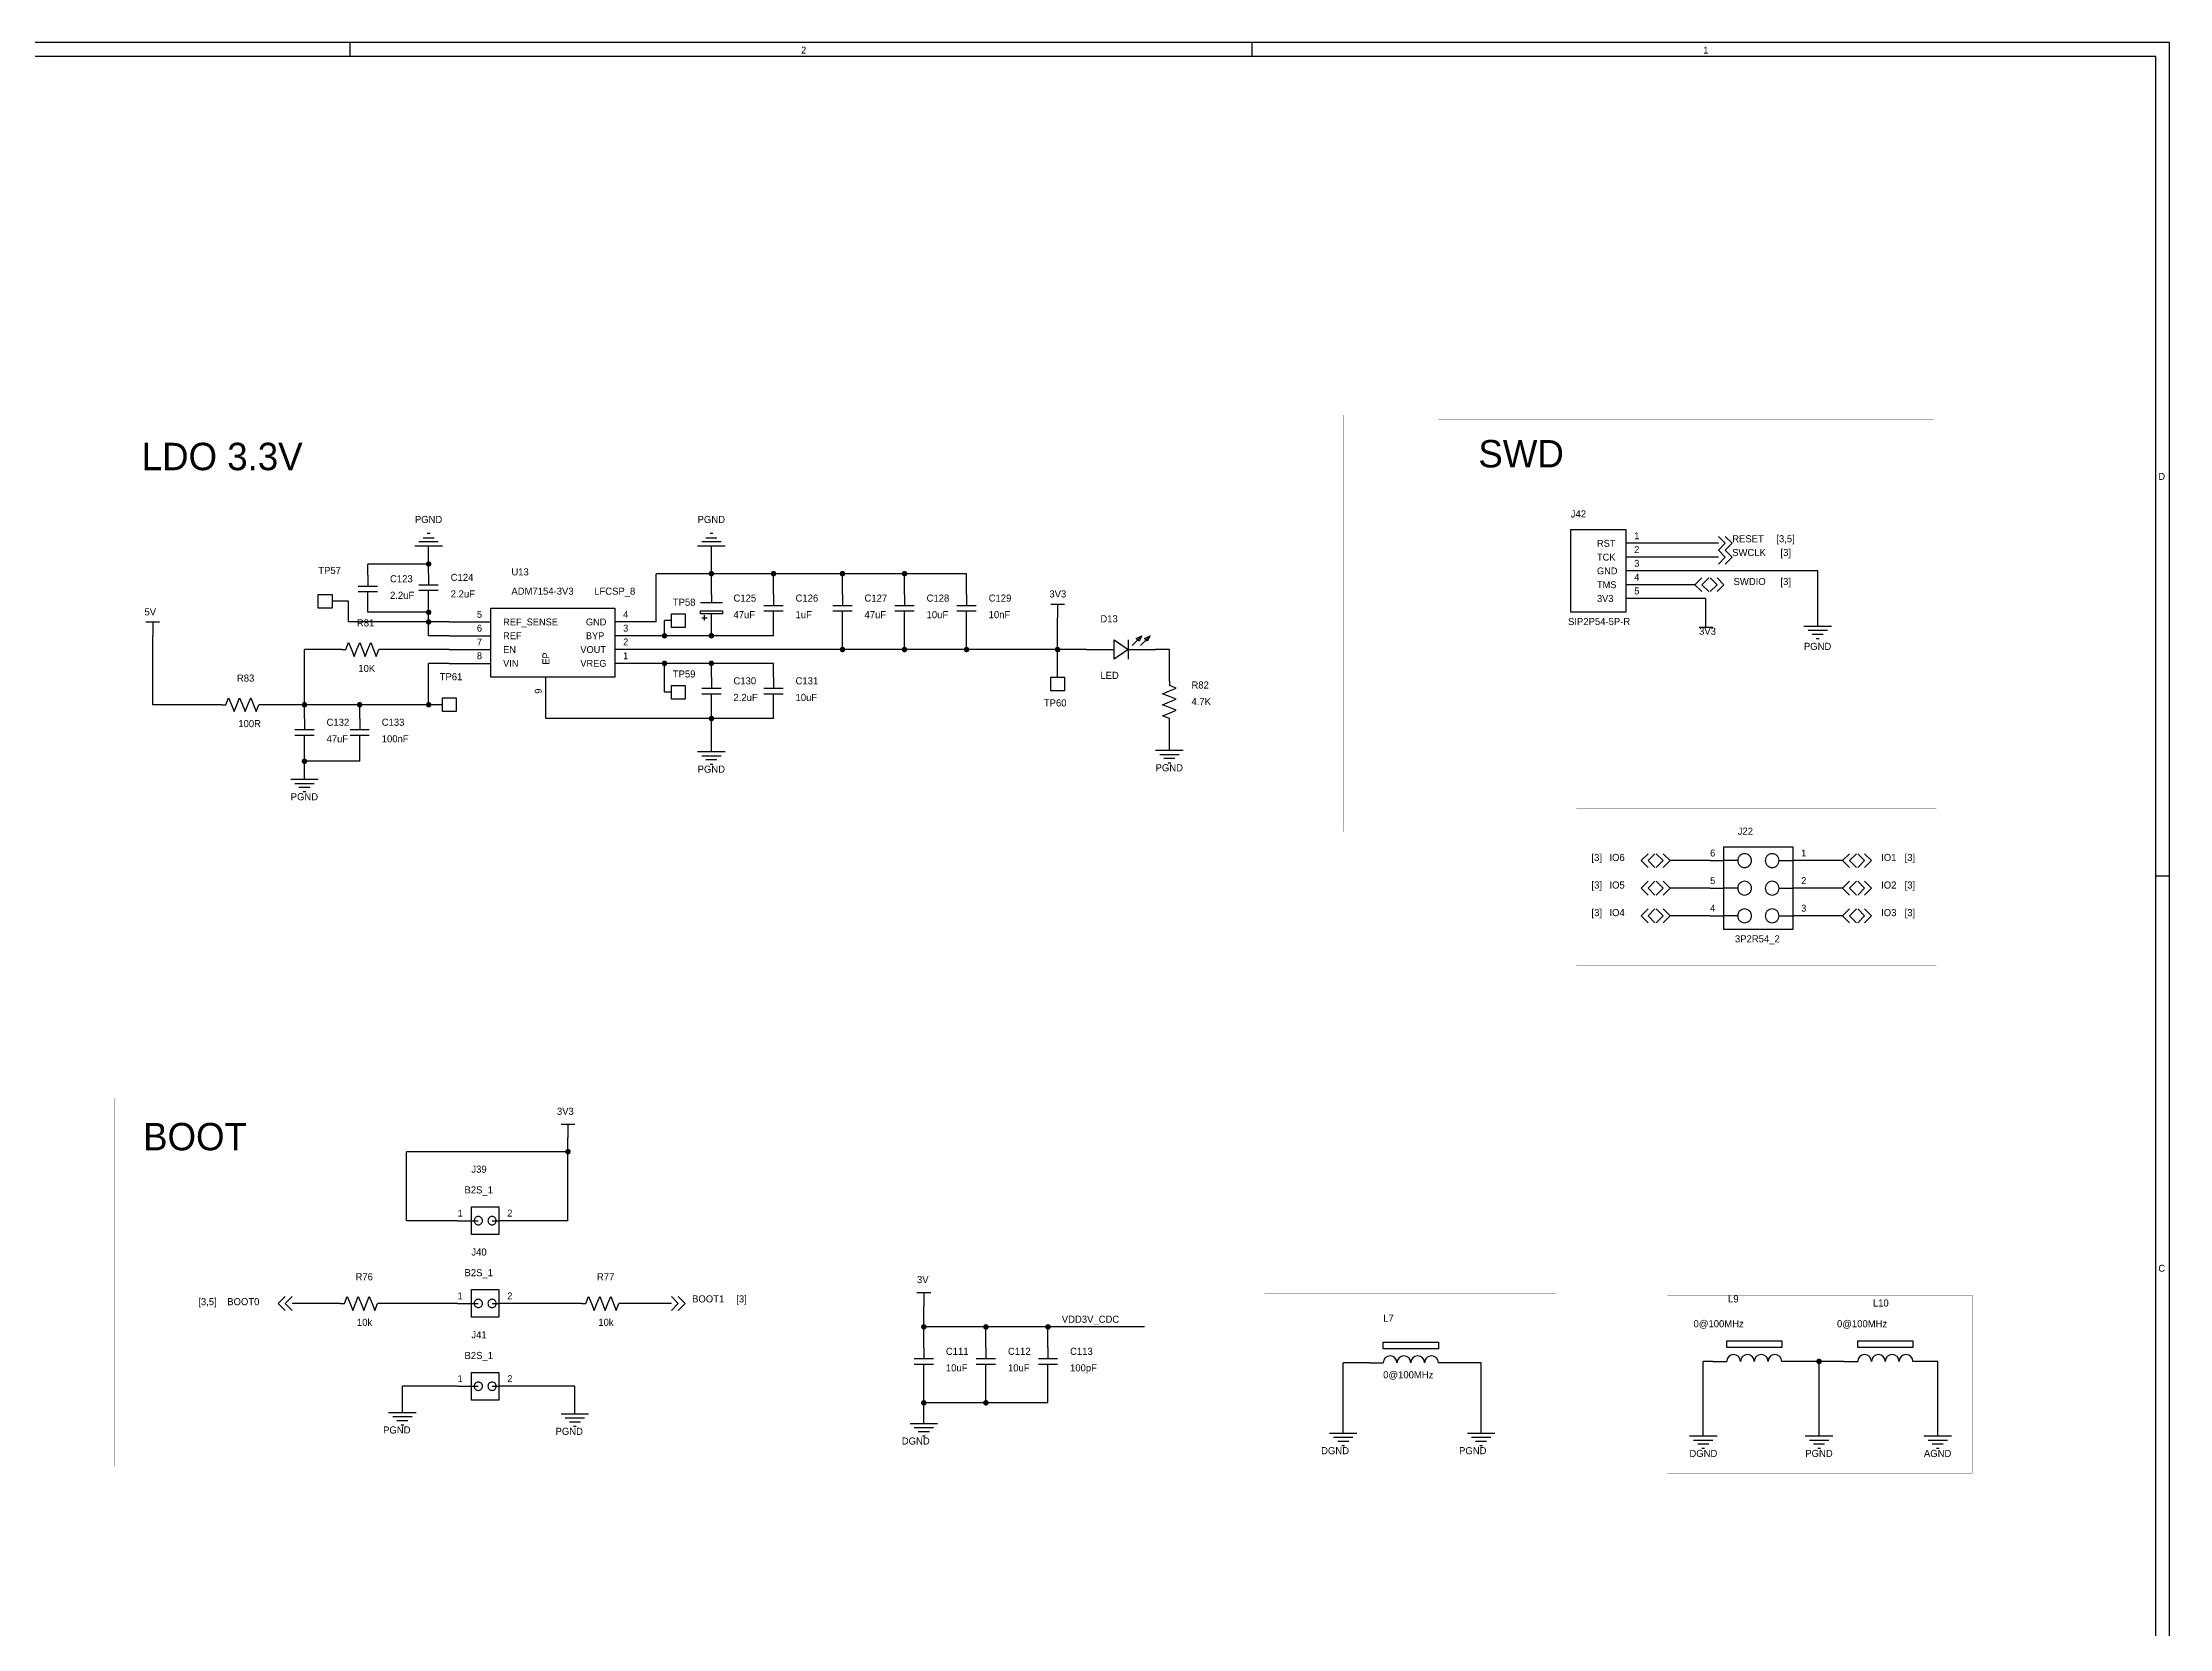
# Model space of a CAD drawing. Extents: x -3 to 838, y 3 to 596.
# Drawn here: x 446.8 to 838.5, y 304.4 to 596.4 of the extents above; entities that cross this region are included whole.
import ezdxf

# ---------------------------------------------------------------- set-up
doc = ezdxf.new("R2010")
doc.units = 0

msp = doc.modelspace()

# ---------------------------------------------------------------- linework, layer by layer
at = {"layer": 'COMMENTS', "const_width": 0.02}
for points in [[(458.724, 527.812), (686.308, 527.812), (686.308, 451.104), (458.724, 451.104)], [(703.834, 527.05), (795.02, 527.05), (795.02, 478.536), (703.834, 478.536)], [(729.234, 455.422), (795.528, 455.422), (795.528, 426.466), (729.234, 426.466)], [(459.994, 402.082), (584.2, 402.082), (584.2, 334.264), (459.994, 334.264)], [(602.234, 382.016), (653.796, 382.016), (653.796, 334.01), (602.234, 334.01)], [(671.83, 366.014), (725.424, 366.014), (725.424, 333.502), (671.83, 333.502)], [(745.998, 365.76), (802.132, 365.76), (802.132, 332.994), (745.998, 332.994)]]:
    msp.add_lwpolyline(points, close=True, dxfattribs=at)
at = {"layer": 'PARTS'}
for p, q in [((745.998, 504.19), (738.378, 504.19)), ((745.998, 501.65), (738.378, 501.65)), ((745.998, 499.11), (738.378, 499.11)), ((745.998, 496.57), (738.378, 496.57)), ((745.998, 494.03), (738.378, 494.03)), ((521.716, 489.712), (529.336, 489.712)), ((559.816, 489.712), (552.196, 489.712)), ((521.716, 487.172), (529.336, 487.172)), ((559.816, 487.172), (552.196, 487.172)), ((521.716, 484.632), (529.336, 484.632)), ((521.716, 482.092), (529.336, 482.092)), ((559.816, 484.632), (552.196, 484.632)), ((559.816, 482.092), (552.196, 482.092)), ((639.064, 484.632), (641.604, 484.632)), ((654.304, 484.632), (651.764, 484.632)), ((539.496, 471.932), (539.496, 479.552)), ((753.872, 445.77), (756.412, 445.77)), ((771.652, 445.77), (769.112, 445.77)), ((753.872, 440.69), (756.412, 440.69)), ((771.652, 440.69), (769.112, 440.69)), ((753.872, 435.61), (756.412, 435.61)), ((771.652, 435.61), (769.112, 435.61)), ((523.24, 379.476), (525.78, 379.476)), ((533.4, 379.476), (530.86, 379.476)), ((523.24, 364.236), (525.78, 364.236)), ((533.4, 364.236), (530.86, 364.236)), ((691.134, 353.314), (693.674, 353.314)), ((706.374, 353.314), (703.834, 353.314)), ((754.38, 353.568), (756.92, 353.568)), ((769.62, 353.568), (767.08, 353.568)), ((778.51, 353.568), (781.05, 353.568)), ((793.75, 353.568), (791.21, 353.568)), ((523.24, 348.996), (525.78, 348.996)), ((533.4, 348.996), (530.86, 348.996))]:
    msp.add_line(p, q, dxfattribs=at)
for points in [[(518.16, 505.968), (517.652, 505.968)], [(570.23, 505.968), (569.722, 505.968)], [(756.666, 504.19), (755.396, 505.46)], [(757.936, 504.19), (756.666, 505.46)], [(520.446, 503.682), (515.366, 503.682)], [(519.684, 504.444), (516.128, 504.444)], [(516.89, 505.206), (518.922, 505.206)], [(572.516, 503.682), (567.436, 503.682)], [(571.754, 504.444), (568.198, 504.444)], [(568.96, 505.206), (570.992, 505.206)], [(756.666, 504.19), (755.396, 502.92)], [(756.666, 501.65), (755.396, 502.92)], [(756.666, 501.65), (755.396, 500.38)], [(757.936, 504.19), (756.666, 502.92)], [(757.936, 501.65), (756.666, 502.92)], [(757.936, 501.65), (756.666, 500.38)], [(506.73, 498.348), (506.73, 496.316)], [(517.906, 498.602), (517.906, 496.57)], [(751.078, 496.57), (752.348, 497.84)], [(752.348, 496.57), (753.618, 497.84)], [(755.142, 496.57), (753.872, 497.84)], [(756.412, 496.57), (755.142, 497.84)], [(504.952, 496.316), (508.508, 496.316)], [(504.952, 495.3), (508.508, 495.3)], [(506.73, 493.268), (506.73, 495.3)], [(516.128, 496.57), (519.684, 496.57)], [(516.128, 495.554), (519.684, 495.554)], [(517.906, 493.522), (517.906, 495.554)], [(569.976, 494.792), (569.976, 493.268)], [(581.406, 494.792), (581.406, 492.76)], [(594.106, 494.792), (594.106, 492.76)], [(605.536, 494.792), (605.536, 492.76)], [(616.966, 494.792), (616.966, 492.76)], [(751.078, 496.57), (752.348, 495.3)], [(752.348, 496.57), (753.618, 495.3)], [(755.142, 496.57), (753.872, 495.3)], [(756.412, 496.57), (755.142, 495.3)], [(465.836, 489.712), (468.376, 489.712)], [(467.106, 489.712), (467.106, 487.172)], [(567.944, 493.268), (572.008, 493.268)], [(568.198, 490.474), (569.214, 490.474)], [(568.706, 489.966), (568.706, 490.982)], [(569.976, 489.712), (569.976, 491.236)], [(579.628, 492.76), (583.184, 492.76)], [(579.628, 491.744), (583.184, 491.744)], [(581.406, 489.712), (581.406, 491.744)], [(592.328, 492.76), (595.884, 492.76)], [(592.328, 491.744), (595.884, 491.744)], [(594.106, 489.712), (594.106, 491.744)], [(603.758, 492.76), (607.314, 492.76)], [(603.758, 491.744), (607.314, 491.744)], [(605.536, 489.712), (605.536, 491.744)], [(615.188, 492.76), (618.744, 492.76)], [(615.188, 491.744), (618.744, 491.744)], [(616.966, 489.712), (616.966, 491.744)], [(632.46, 493.014), (635, 493.014)], [(633.73, 493.014), (633.73, 490.474)], [(753.11, 488.696), (753.11, 491.236)], [(502.666, 484.632), (503.174, 485.902)], [(503.174, 485.902), (503.682, 484.632)], [(504.698, 484.632), (505.206, 485.902)], [(505.206, 485.902), (505.714, 484.632)], [(506.73, 484.632), (507.238, 485.902)], [(507.238, 485.902), (507.746, 484.632)], [(646.684, 486.41), (646.684, 482.854)], [(648.97, 486.918), (647.446, 485.394)], [(650.494, 486.918), (648.97, 485.394)], [(754.38, 488.696), (751.84, 488.696)], [(771.144, 488.95), (776.224, 488.95)], [(771.906, 488.188), (775.462, 488.188)], [(774.7, 487.426), (772.668, 487.426)], [(773.43, 486.664), (773.938, 486.664)], [(501.904, 484.632), (502.666, 484.632)], [(503.682, 484.632), (504.19, 483.362)], [(504.19, 483.362), (504.698, 484.632)], [(505.714, 484.632), (506.222, 483.362)], [(506.222, 483.362), (506.73, 484.632)], [(507.746, 484.632), (508.254, 483.362)], [(508.254, 483.362), (508.762, 484.632)], [(509.524, 484.632), (508.762, 484.632)], [(641.604, 484.632), (644.144, 484.632)], [(646.684, 484.632), (651.764, 484.632)], [(569.976, 479.552), (569.976, 477.52)], [(581.406, 479.552), (581.406, 477.52)], [(654.304, 478.79), (654.304, 478.028)], [(655.574, 477.52), (654.304, 478.028)], [(479.806, 474.472), (480.568, 474.472)], [(480.568, 474.472), (481.076, 475.742)], [(481.076, 475.742), (481.584, 474.472)], [(481.584, 474.472), (482.092, 473.202)], [(482.092, 473.202), (482.6, 474.472)], [(482.6, 474.472), (483.108, 475.742)], [(483.108, 475.742), (483.616, 474.472)], [(483.616, 474.472), (484.124, 473.202)], [(484.124, 473.202), (484.632, 474.472)], [(484.632, 474.472), (485.14, 475.742)], [(485.14, 475.742), (485.648, 474.472)], [(485.648, 474.472), (486.156, 473.202)], [(486.156, 473.202), (486.664, 474.472)], [(487.426, 474.472), (486.664, 474.472)], [(568.198, 477.52), (571.754, 477.52)], [(568.198, 476.504), (571.754, 476.504)], [(569.976, 474.472), (569.976, 476.504)], [(579.628, 477.52), (583.184, 477.52)], [(579.628, 476.504), (583.184, 476.504)], [(581.406, 474.472), (581.406, 476.504)], [(653.034, 476.504), (654.304, 477.012)], [(654.304, 475.996), (653.034, 476.504)], [(653.034, 474.472), (654.304, 474.98)], [(654.304, 473.964), (653.034, 474.472)], [(654.304, 477.012), (655.574, 477.52)], [(655.574, 475.488), (654.304, 475.996)], [(654.304, 474.98), (655.574, 475.488)], [(655.574, 473.456), (654.304, 473.964)], [(495.046, 471.932), (495.046, 469.9)], [(505.206, 471.932), (505.206, 469.9)], [(653.034, 472.44), (654.304, 472.948)], [(654.304, 471.932), (653.034, 472.44)], [(654.304, 472.948), (655.574, 473.456)], [(654.304, 471.17), (654.304, 471.932)], [(493.268, 469.9), (496.824, 469.9)], [(493.268, 468.884), (496.824, 468.884)], [(495.046, 466.852), (495.046, 468.884)], [(503.428, 469.9), (506.984, 469.9)], [(503.428, 468.884), (506.984, 468.884)], [(505.206, 466.852), (505.206, 468.884)], [(651.764, 466.09), (656.844, 466.09)], [(567.436, 465.836), (572.516, 465.836)], [(568.198, 465.074), (571.754, 465.074)], [(570.992, 464.312), (568.96, 464.312)], [(569.722, 463.55), (570.23, 463.55)], [(652.526, 465.328), (656.082, 465.328)], [(655.32, 464.566), (653.288, 464.566)], [(654.05, 463.804), (654.558, 463.804)], [(492.506, 460.756), (497.586, 460.756)], [(493.268, 459.994), (496.824, 459.994)], [(496.062, 459.232), (494.03, 459.232)], [(494.792, 458.47), (495.3, 458.47)], [(741.172, 445.77), (742.442, 447.04)], [(742.442, 445.77), (743.712, 447.04)], [(745.236, 445.77), (743.966, 447.04)], [(746.506, 445.77), (745.236, 447.04)], [(778.256, 445.77), (779.526, 447.04)], [(779.526, 445.77), (780.796, 447.04)], [(782.32, 445.77), (781.05, 447.04)], [(783.59, 445.77), (782.32, 447.04)], [(741.172, 445.77), (742.442, 444.5)], [(742.442, 445.77), (743.712, 444.5)], [(745.236, 445.77), (743.966, 444.5)], [(746.506, 445.77), (745.236, 444.5)], [(758.952, 445.77), (756.412, 445.77)], [(766.572, 445.77), (769.112, 445.77)], [(778.256, 445.77), (779.526, 444.5)], [(779.526, 445.77), (780.796, 444.5)], [(782.32, 445.77), (781.05, 444.5)], [(783.59, 445.77), (782.32, 444.5)], [(741.172, 440.69), (742.442, 441.96)], [(741.172, 440.69), (742.442, 439.42)], [(742.442, 440.69), (743.712, 441.96)], [(742.442, 440.69), (743.712, 439.42)], [(745.236, 440.69), (743.966, 441.96)], [(745.236, 440.69), (743.966, 439.42)], [(746.506, 440.69), (745.236, 441.96)], [(746.506, 440.69), (745.236, 439.42)], [(758.952, 440.69), (756.412, 440.69)], [(766.572, 440.69), (769.112, 440.69)], [(778.256, 440.69), (779.526, 441.96)], [(778.256, 440.69), (779.526, 439.42)], [(779.526, 440.69), (780.796, 441.96)], [(779.526, 440.69), (780.796, 439.42)], [(782.32, 440.69), (781.05, 441.96)], [(782.32, 440.69), (781.05, 439.42)], [(783.59, 440.69), (782.32, 441.96)], [(783.59, 440.69), (782.32, 439.42)], [(741.172, 435.61), (742.442, 436.88)], [(741.172, 435.61), (742.442, 434.34)], [(742.442, 435.61), (743.712, 436.88)], [(742.442, 435.61), (743.712, 434.34)], [(745.236, 435.61), (743.966, 436.88)], [(745.236, 435.61), (743.966, 434.34)], [(746.506, 435.61), (745.236, 436.88)], [(746.506, 435.61), (745.236, 434.34)], [(758.952, 435.61), (756.412, 435.61)], [(766.572, 435.61), (769.112, 435.61)], [(778.256, 435.61), (779.526, 436.88)], [(778.256, 435.61), (779.526, 434.34)], [(779.526, 435.61), (780.796, 436.88)], [(779.526, 435.61), (780.796, 434.34)], [(782.32, 435.61), (781.05, 436.88)], [(782.32, 435.61), (781.05, 434.34)], [(783.59, 435.61), (782.32, 436.88)], [(783.59, 435.61), (782.32, 434.34)], [(542.29, 397.256), (544.83, 397.256)], [(543.56, 397.256), (543.56, 394.716)], [(525.78, 379.476), (527.05, 379.476)], [(529.59, 379.476), (530.86, 379.476)], [(490.22, 364.236), (491.49, 365.506)], [(490.22, 364.236), (491.49, 362.966)], [(491.49, 364.236), (492.76, 365.506)], [(491.49, 364.236), (492.76, 362.966)], [(501.65, 364.236), (502.412, 364.236)], [(502.412, 364.236), (502.92, 365.506)], [(502.92, 365.506), (503.428, 364.236)], [(503.428, 364.236), (503.936, 362.966)], [(503.936, 362.966), (504.444, 364.236)], [(504.444, 364.236), (504.952, 365.506)], [(504.952, 365.506), (505.46, 364.236)], [(505.46, 364.236), (505.968, 362.966)], [(505.968, 362.966), (506.476, 364.236)], [(506.476, 364.236), (506.984, 365.506)], [(506.984, 365.506), (507.492, 364.236)], [(507.492, 364.236), (508, 362.966)], [(508, 362.966), (508.508, 364.236)], [(509.27, 364.236), (508.508, 364.236)], [(525.78, 364.236), (527.05, 364.236)], [(529.59, 364.236), (530.86, 364.236)], [(546.1, 364.236), (546.862, 364.236)], [(546.862, 364.236), (547.37, 365.506)], [(547.37, 365.506), (547.878, 364.236)], [(547.878, 364.236), (548.386, 362.966)], [(548.386, 362.966), (548.894, 364.236)], [(548.894, 364.236), (549.402, 365.506)], [(549.402, 365.506), (549.91, 364.236)], [(549.91, 364.236), (550.418, 362.966)], [(550.418, 362.966), (550.926, 364.236)], [(550.926, 364.236), (551.434, 365.506)], [(551.434, 365.506), (551.942, 364.236)], [(551.942, 364.236), (552.45, 362.966)], [(552.45, 362.966), (552.958, 364.236)], [(553.72, 364.236), (552.958, 364.236)], [(563.88, 364.236), (562.61, 365.506)], [(563.88, 364.236), (562.61, 362.966)], [(565.15, 364.236), (563.88, 365.506)], [(565.15, 364.236), (563.88, 362.966)], [(607.822, 366.268), (610.362, 366.268)], [(609.092, 366.268), (609.092, 363.728)], [(607.314, 354.076), (610.87, 354.076)], [(607.314, 353.06), (610.87, 353.06)], [(609.092, 356.108), (609.092, 354.076)], [(609.092, 351.028), (609.092, 353.06)], [(618.744, 354.076), (622.3, 354.076)], [(618.744, 353.06), (622.3, 353.06)], [(620.522, 356.108), (620.522, 354.076)], [(620.522, 351.028), (620.522, 353.06)], [(630.174, 354.076), (633.73, 354.076)], [(630.174, 353.06), (633.73, 353.06)], [(631.952, 356.108), (631.952, 354.076)], [(631.952, 351.028), (631.952, 353.06)], [(525.78, 348.996), (527.05, 348.996)], [(529.59, 348.996), (530.86, 348.996)], [(510.54, 344.17), (515.62, 344.17)], [(511.302, 343.408), (514.858, 343.408)], [(514.096, 342.646), (512.064, 342.646)], [(512.826, 341.884), (513.334, 341.884)], [(542.29, 343.916), (547.37, 343.916)], [(543.052, 343.154), (546.608, 343.154)], [(545.846, 342.392), (543.814, 342.392)], [(544.576, 341.63), (545.084, 341.63)], [(606.552, 342.138), (611.632, 342.138)], [(607.314, 341.376), (610.87, 341.376)], [(610.108, 340.614), (608.076, 340.614)], [(608.838, 339.852), (609.346, 339.852)], [(683.768, 340.36), (688.848, 340.36)], [(684.53, 339.598), (688.086, 339.598)], [(687.324, 338.836), (685.292, 338.836)], [(686.054, 338.074), (686.562, 338.074)], [(709.168, 340.36), (714.248, 340.36)], [(709.93, 339.598), (713.486, 339.598)], [(712.724, 338.836), (710.692, 338.836)], [(711.454, 338.074), (711.962, 338.074)], [(750.062, 339.852), (755.142, 339.852)], [(750.824, 339.09), (754.38, 339.09)], [(753.618, 338.328), (751.586, 338.328)], [(752.348, 337.566), (752.856, 337.566)], [(771.398, 339.852), (776.478, 339.852)], [(772.16, 339.09), (775.716, 339.09)], [(774.954, 338.328), (772.922, 338.328)], [(773.684, 337.566), (774.192, 337.566)], [(793.242, 339.852), (798.322, 339.852)], [(794.004, 339.09), (797.56, 339.09)], [(796.798, 338.328), (794.766, 338.328)], [(795.528, 337.566), (796.036, 337.566)]]:
    msp.add_lwpolyline(points, dxfattribs=at)
for points in [[(728.218, 506.73), (738.378, 506.73), (738.378, 491.49), (728.218, 491.49)], [(500.126, 492.252), (497.586, 492.252), (497.586, 494.792), (500.126, 494.792)], [(552.196, 479.552), (529.336, 479.552), (529.336, 492.252), (552.196, 492.252)], [(562.61, 491.236), (565.15, 491.236), (565.15, 488.696), (562.61, 488.696)], [(567.944, 491.236), (567.944, 491.744), (572.008, 491.744), (572.008, 491.236)], [(646.684, 484.632), (646.684, 484.632), (644.144, 482.854), (644.144, 486.41), (646.684, 484.632)], [(648.208, 486.664), (648.208, 486.664), (649.224, 487.172), (648.716, 486.156), (648.208, 486.664)], [(649.732, 486.664), (649.732, 486.664), (650.748, 487.172), (650.24, 486.156), (649.732, 486.664)], [(562.61, 478.028), (565.15, 478.028), (565.15, 475.488), (562.61, 475.488)], [(635, 479.552), (635, 477.012), (632.46, 477.012), (632.46, 479.552)], [(520.446, 475.742), (522.986, 475.742), (522.986, 473.202), (520.446, 473.202)], [(756.412, 448.31), (769.112, 448.31), (769.112, 433.07), (756.412, 433.07)], [(525.78, 382.016), (530.86, 382.016), (530.86, 376.936), (525.78, 376.936)], [(525.78, 366.776), (530.86, 366.776), (530.86, 361.696), (525.78, 361.696)], [(693.674, 355.854), (693.674, 357.124), (703.834, 357.124), (703.834, 355.854)], [(756.92, 356.108), (756.92, 357.378), (767.08, 357.378), (767.08, 356.108)], [(781.05, 356.108), (781.05, 357.378), (791.21, 357.378), (791.21, 356.108)], [(525.78, 351.536), (530.86, 351.536), (530.86, 346.456), (525.78, 346.456)]]:
    msp.add_lwpolyline(points, close=True, dxfattribs=at)
for points in [[(761.492, 445.77, 0.0985), (761.3953, 446.256, 0.0985), (761.12, 446.668, 0.0985), (760.708, 446.9433, 0.0985), (760.222, 447.04, 0.0985), (759.736, 446.9433, 0.0985), (759.324, 446.668, 0.0985), (759.0487, 446.256, 0.0985), (758.952, 445.77, 0.0985), (759.0487, 445.284, 0.0985), (759.324, 444.872, 0.0985), (759.736, 444.5967, 0.0985), (760.222, 444.5, 0.0985), (760.708, 444.5967, 0.0985), (761.12, 444.872, 0.0985), (761.3953, 445.284, 0.0985)], [(766.572, 445.77, 0.0985), (766.4753, 446.256, 0.0985), (766.2, 446.668, 0.0985), (765.788, 446.9433, 0.0985), (765.302, 447.04, 0.0985), (764.816, 446.9433, 0.0985), (764.404, 446.668, 0.0985), (764.1287, 446.256, 0.0985), (764.032, 445.77, 0.0985), (764.1287, 445.284, 0.0985), (764.404, 444.872, 0.0985), (764.816, 444.5967, 0.0985), (765.302, 444.5, 0.0985), (765.788, 444.5967, 0.0985), (766.2, 444.872, 0.0985), (766.4753, 445.284, 0.0985)], [(761.492, 440.69, 0.0985), (761.3953, 441.176, 0.0985), (761.12, 441.588, 0.0985), (760.708, 441.8633, 0.0985), (760.222, 441.96, 0.0985), (759.736, 441.8633, 0.0985), (759.324, 441.588, 0.0985), (759.0487, 441.176, 0.0985), (758.952, 440.69, 0.0985), (759.0487, 440.204, 0.0985), (759.324, 439.792, 0.0985), (759.736, 439.5167, 0.0985), (760.222, 439.42, 0.0985), (760.708, 439.5167, 0.0985), (761.12, 439.792, 0.0985), (761.3953, 440.204, 0.0985)], [(766.572, 440.69, 0.0985), (766.4753, 441.176, 0.0985), (766.2, 441.588, 0.0985), (765.788, 441.8633, 0.0985), (765.302, 441.96, 0.0985), (764.816, 441.8633, 0.0985), (764.404, 441.588, 0.0985), (764.1287, 441.176, 0.0985), (764.032, 440.69, 0.0985), (764.1287, 440.204, 0.0985), (764.404, 439.792, 0.0985), (764.816, 439.5167, 0.0985), (765.302, 439.42, 0.0985), (765.788, 439.5167, 0.0985), (766.2, 439.792, 0.0985), (766.4753, 440.204, 0.0985)], [(761.492, 435.61, 0.0985), (761.3953, 436.096, 0.0985), (761.12, 436.508, 0.0985), (760.708, 436.7833, 0.0985), (760.222, 436.88, 0.0985), (759.736, 436.7833, 0.0985), (759.324, 436.508, 0.0985), (759.0487, 436.096, 0.0985), (758.952, 435.61, 0.0985), (759.0487, 435.124, 0.0985), (759.324, 434.712, 0.0985), (759.736, 434.4367, 0.0985), (760.222, 434.34, 0.0985), (760.708, 434.4367, 0.0985), (761.12, 434.712, 0.0985), (761.3953, 435.124, 0.0985)], [(766.572, 435.61, 0.0985), (766.4753, 436.096, 0.0985), (766.2, 436.508, 0.0985), (765.788, 436.7833, 0.0985), (765.302, 436.88, 0.0985), (764.816, 436.7833, 0.0985), (764.404, 436.508, 0.0985), (764.1287, 436.096, 0.0985), (764.032, 435.61, 0.0985), (764.1287, 435.124, 0.0985), (764.404, 434.712, 0.0985), (764.816, 434.4367, 0.0985), (765.302, 434.34, 0.0985), (765.788, 434.4367, 0.0985), (766.2, 434.712, 0.0985), (766.4753, 435.124, 0.0985)], [(527.812, 379.476, 0.0985), (527.754, 379.7676, 0.0985), (527.5888, 380.0148, 0.0985), (527.3416, 380.18, 0.0985), (527.05, 380.238, 0.0985), (526.7584, 380.18, 0.0985), (526.5112, 380.0148, 0.0985), (526.346, 379.7676, 0.0985), (526.288, 379.476, 0.0985), (526.346, 379.1844, 0.0985), (526.5112, 378.9372, 0.0985), (526.7584, 378.772, 0.0985), (527.05, 378.714, 0.0985), (527.3416, 378.772, 0.0985), (527.5888, 378.9372, 0.0985), (527.754, 379.1844, 0.0985)], [(530.352, 379.476, 0.0985), (530.294, 379.7676, 0.0985), (530.1288, 380.0148, 0.0985), (529.8816, 380.18, 0.0985), (529.59, 380.238, 0.0985), (529.2984, 380.18, 0.0985), (529.0512, 380.0148, 0.0985), (528.886, 379.7676, 0.0985), (528.828, 379.476, 0.0985), (528.886, 379.1844, 0.0985), (529.0512, 378.9372, 0.0985), (529.2984, 378.772, 0.0985), (529.59, 378.714, 0.0985), (529.8816, 378.772, 0.0985), (530.1288, 378.9372, 0.0985), (530.294, 379.1844, 0.0985)], [(527.812, 364.236, 0.0985), (527.754, 364.5276, 0.0985), (527.5888, 364.7748, 0.0985), (527.3416, 364.94, 0.0985), (527.05, 364.998, 0.0985), (526.7584, 364.94, 0.0985), (526.5112, 364.7748, 0.0985), (526.346, 364.5276, 0.0985), (526.288, 364.236, 0.0985), (526.346, 363.9444, 0.0985), (526.5112, 363.6972, 0.0985), (526.7584, 363.532, 0.0985), (527.05, 363.474, 0.0985), (527.3416, 363.532, 0.0985), (527.5888, 363.6972, 0.0985), (527.754, 363.9444, 0.0985)], [(530.352, 364.236, 0.0985), (530.294, 364.5276, 0.0985), (530.1288, 364.7748, 0.0985), (529.8816, 364.94, 0.0985), (529.59, 364.998, 0.0985), (529.2984, 364.94, 0.0985), (529.0512, 364.7748, 0.0985), (528.886, 364.5276, 0.0985), (528.828, 364.236, 0.0985), (528.886, 363.9444, 0.0985), (529.0512, 363.6972, 0.0985), (529.2984, 363.532, 0.0985), (529.59, 363.474, 0.0985), (529.8816, 363.532, 0.0985), (530.1288, 363.6972, 0.0985), (530.294, 363.9444, 0.0985)], [(527.812, 348.996, 0.0985), (527.754, 349.2876, 0.0985), (527.5888, 349.5348, 0.0985), (527.3416, 349.7, 0.0985), (527.05, 349.758, 0.0985), (526.7584, 349.7, 0.0985), (526.5112, 349.5348, 0.0985), (526.346, 349.2876, 0.0985), (526.288, 348.996, 0.0985), (526.346, 348.7044, 0.0985), (526.5112, 348.4572, 0.0985), (526.7584, 348.292, 0.0985), (527.05, 348.234, 0.0985), (527.3416, 348.292, 0.0985), (527.5888, 348.4572, 0.0985), (527.754, 348.7044, 0.0985)], [(530.352, 348.996, 0.0985), (530.294, 349.2876, 0.0985), (530.1288, 349.5348, 0.0985), (529.8816, 349.7, 0.0985), (529.59, 349.758, 0.0985), (529.2984, 349.7, 0.0985), (529.0512, 349.5348, 0.0985), (528.886, 349.2876, 0.0985), (528.828, 348.996, 0.0985), (528.886, 348.7044, 0.0985), (529.0512, 348.4572, 0.0985), (529.2984, 348.292, 0.0985), (529.59, 348.234, 0.0985), (529.8816, 348.292, 0.0985), (530.1288, 348.4572, 0.0985), (530.294, 348.7044, 0.0985)]]:
    msp.add_lwpolyline(points, format="xyb", close=True, dxfattribs=at)
for points in [[(694.944, 354.584, 0.4142), (693.674, 353.314)], [(696.214, 353.314, 0.4142), (694.944, 354.584)], [(697.484, 354.584, 0.4142), (696.214, 353.314)], [(698.754, 353.314, 0.4142), (697.484, 354.584)], [(700.024, 354.584, 0.4142), (698.754, 353.314)], [(701.294, 353.314, 0.4142), (700.024, 354.584)], [(702.564, 354.584, 0.4142), (701.294, 353.314)], [(703.834, 353.314, 0.4142), (702.564, 354.584)], [(758.19, 354.838, 0.4142), (756.92, 353.568)], [(759.46, 353.568, 0.4142), (758.19, 354.838)], [(760.73, 354.838, 0.4142), (759.46, 353.568)], [(762, 353.568, 0.4142), (760.73, 354.838)], [(763.27, 354.838, 0.4142), (762, 353.568)], [(764.54, 353.568, 0.4142), (763.27, 354.838)], [(765.81, 354.838, 0.4142), (764.54, 353.568)], [(767.08, 353.568, 0.4142), (765.81, 354.838)], [(782.32, 354.838, 0.4142), (781.05, 353.568)], [(783.59, 353.568, 0.4142), (782.32, 354.838)], [(784.86, 354.838, 0.4142), (783.59, 353.568)], [(786.13, 353.568, 0.4142), (784.86, 354.838)], [(787.4, 354.838, 0.4142), (786.13, 353.568)], [(788.67, 353.568, 0.4142), (787.4, 354.838)], [(789.94, 354.838, 0.4142), (788.67, 353.568)], [(791.21, 353.568, 0.4142), (789.94, 354.838)]]:
    msp.add_lwpolyline(points, format="xyb", dxfattribs=at)
at = {"layer": 'TITLE'}
for points in [[(-2.54, 2.54), (838.454, 2.54), (838.454, 596.392), (-2.54, 596.392)], [(0, 5.08), (835.914, 5.08), (835.914, 593.852), (0, 593.852)]]:
    msp.add_lwpolyline(points, close=True, dxfattribs=at)
for points in [[(503.428, 593.852), (503.428, 596.392)], [(669.544, 593.852), (669.544, 596.392)], [(835.914, 442.976), (838.454, 442.976)]]:
    msp.add_lwpolyline(points, dxfattribs=at)
at = {"layer": 'WIRE'}
for points in [[(517.906, 500.38), (517.906, 503.682)], [(569.976, 498.602), (569.976, 503.682)], [(755.396, 504.19), (745.998, 504.19)], [(755.396, 501.65), (745.998, 501.65)], [(517.906, 500.38), (506.73, 500.38)], [(506.73, 498.348), (506.73, 500.38)], [(517.906, 498.602), (517.906, 500.38)], [(569.976, 498.602), (559.816, 498.602)], [(559.816, 489.712), (559.816, 498.602)], [(581.406, 498.602), (569.976, 498.602)], [(569.976, 494.792), (569.976, 498.602)], [(581.406, 494.792), (581.406, 498.602)], [(594.106, 498.602), (581.406, 498.602)], [(594.106, 494.792), (594.106, 498.602)], [(605.536, 498.602), (594.106, 498.602)], [(605.536, 494.792), (605.536, 498.602)], [(616.966, 498.602), (605.536, 498.602)], [(616.966, 494.792), (616.966, 498.602)], [(773.684, 499.11), (745.998, 499.11)], [(773.684, 488.95), (773.684, 499.11)], [(503.174, 493.522), (500.126, 493.522)], [(503.174, 489.712), (503.174, 493.522)], [(517.906, 491.49), (517.906, 493.522)], [(751.078, 496.57), (745.998, 496.57)], [(753.11, 494.03), (745.998, 494.03)], [(753.11, 491.236), (753.11, 494.03)], [(517.906, 489.712), (503.174, 489.712)], [(506.73, 491.49), (506.73, 493.268)], [(517.906, 491.49), (506.73, 491.49)], [(517.906, 489.712), (517.906, 491.49)], [(521.716, 489.712), (517.906, 489.712)], [(517.906, 487.172), (517.906, 489.712)], [(561.34, 487.172), (561.34, 489.966)], [(562.61, 489.966), (561.34, 489.966)], [(569.976, 487.172), (569.976, 489.712)], [(581.406, 487.172), (581.406, 489.712)], [(594.106, 484.632), (594.106, 489.712)], [(605.536, 484.632), (605.536, 489.712)], [(616.966, 484.632), (616.966, 489.712)], [(633.73, 484.632), (633.73, 490.474)], [(467.106, 474.472), (467.106, 487.172)], [(521.716, 487.172), (517.906, 487.172)], [(561.34, 487.172), (559.816, 487.172)], [(569.976, 487.172), (561.34, 487.172)], [(581.406, 487.172), (569.976, 487.172)], [(501.904, 484.632), (495.046, 484.632)], [(495.046, 474.472), (495.046, 484.632)], [(521.716, 484.632), (509.524, 484.632)], [(517.906, 474.472), (517.906, 482.092)], [(521.716, 482.092), (517.906, 482.092)], [(594.106, 484.632), (559.816, 484.632)], [(561.34, 482.092), (559.816, 482.092)], [(561.34, 476.758), (561.34, 482.092)], [(569.976, 482.092), (561.34, 482.092)], [(569.976, 479.552), (569.976, 482.092)], [(581.406, 482.092), (569.976, 482.092)], [(581.406, 479.552), (581.406, 482.092)], [(605.536, 484.632), (594.106, 484.632)], [(616.966, 484.632), (605.536, 484.632)], [(633.73, 484.632), (616.966, 484.632)], [(633.73, 479.552), (633.73, 484.632)], [(639.064, 484.632), (633.73, 484.632)], [(654.304, 478.79), (654.304, 484.632)], [(479.806, 474.472), (467.106, 474.472)], [(495.046, 474.472), (487.426, 474.472)], [(505.206, 474.472), (495.046, 474.472)], [(495.046, 471.932), (495.046, 474.472)], [(505.206, 471.932), (505.206, 474.472)], [(517.906, 474.472), (505.206, 474.472)], [(520.446, 474.472), (517.906, 474.472)], [(562.61, 476.758), (561.34, 476.758)], [(569.976, 471.932), (569.976, 474.472)], [(581.406, 471.932), (581.406, 474.472)], [(569.976, 471.932), (539.496, 471.932)], [(581.406, 471.932), (569.976, 471.932)], [(569.976, 465.836), (569.976, 471.932)], [(654.304, 466.09), (654.304, 471.17)], [(495.046, 464.058), (495.046, 466.852)], [(505.206, 464.058), (505.206, 466.852)], [(505.206, 464.058), (495.046, 464.058)], [(495.046, 460.756), (495.046, 464.058)], [(753.872, 445.77), (746.506, 445.77)], [(778.256, 445.77), (771.652, 445.77)], [(753.872, 440.69), (746.506, 440.69)], [(778.256, 440.69), (771.652, 440.69)], [(753.872, 435.61), (746.506, 435.61)], [(778.256, 435.61), (771.652, 435.61)], [(513.842, 379.476), (513.842, 392.176)], [(543.56, 392.176), (513.842, 392.176)], [(543.56, 392.176), (543.56, 394.716)], [(543.56, 379.476), (543.56, 392.176)], [(523.24, 379.476), (513.842, 379.476)], [(543.56, 379.476), (533.4, 379.476)], [(501.65, 364.236), (492.76, 364.236)], [(523.24, 364.236), (509.27, 364.236)], [(546.1, 364.236), (533.4, 364.236)], [(562.61, 364.236), (553.72, 364.236)], [(609.092, 359.918), (609.092, 363.728)], [(620.522, 359.918), (609.092, 359.918)], [(609.092, 356.108), (609.092, 359.918)], [(620.522, 356.108), (620.522, 359.918)], [(631.952, 359.918), (620.522, 359.918)], [(631.952, 356.108), (631.952, 359.918)], [(649.732, 359.918), (631.952, 359.918)], [(691.134, 353.314), (686.308, 353.314)], [(686.308, 340.36), (686.308, 353.314)], [(711.708, 353.314), (706.374, 353.314)], [(711.708, 340.36), (711.708, 353.314)], [(752.602, 339.852), (752.602, 353.568)], [(754.38, 353.568), (752.602, 353.568)], [(773.938, 353.568), (769.62, 353.568)], [(773.938, 339.852), (773.938, 353.568)], [(778.51, 353.568), (773.938, 353.568)], [(795.782, 353.568), (793.75, 353.568)], [(795.782, 339.852), (795.782, 353.568)], [(523.24, 348.996), (513.08, 348.996)], [(513.08, 344.17), (513.08, 348.996)], [(544.83, 348.996), (533.4, 348.996)], [(544.83, 343.916), (544.83, 348.996)], [(609.092, 345.948), (609.092, 351.028)], [(620.522, 345.948), (620.522, 351.028)], [(631.952, 345.948), (631.952, 351.028)], [(620.522, 345.948), (609.092, 345.948)], [(609.092, 342.138), (609.092, 345.948)], [(631.952, 345.948), (620.522, 345.948)]]:
    msp.add_lwpolyline(points, dxfattribs=at)
at = {"layer": 'WIRE', "const_width": 0.508}
for points in [[(517.652, 500.38, 1), (518.16, 500.38, 1)], [(569.722, 498.602, 1), (570.23, 498.602, 1)], [(581.152, 498.602, 1), (581.66, 498.602, 1)], [(593.852, 498.602, 1), (594.36, 498.602, 1)], [(605.282, 498.602, 1), (605.79, 498.602, 1)], [(517.652, 491.49, 1), (518.16, 491.49, 1)], [(517.652, 489.712, 1), (518.16, 489.712, 1)], [(561.086, 487.172, 1), (561.594, 487.172, 1)], [(569.722, 487.172, 1), (570.23, 487.172, 1)], [(561.086, 482.092, 1), (561.594, 482.092, 1)], [(569.722, 482.092, 1), (570.23, 482.092, 1)], [(593.852, 484.632, 1), (594.36, 484.632, 1)], [(605.282, 484.632, 1), (605.79, 484.632, 1)], [(616.712, 484.632, 1), (617.22, 484.632, 1)], [(633.476, 484.632, 1), (633.984, 484.632, 1)], [(494.792, 474.472, 1), (495.3, 474.472, 1)], [(504.952, 474.472, 1), (505.46, 474.472, 1)], [(517.652, 474.472, 1), (518.16, 474.472, 1)], [(569.722, 471.932, 1), (570.23, 471.932, 1)], [(494.792, 464.058, 1), (495.3, 464.058, 1)], [(543.306, 392.176, 1), (543.814, 392.176, 1)], [(608.838, 359.918, 1), (609.346, 359.918, 1)], [(620.268, 359.918, 1), (620.776, 359.918, 1)], [(631.698, 359.918, 1), (632.206, 359.918, 1)], [(773.684, 353.568, 1), (774.192, 353.568, 1)], [(608.838, 345.948, 1), (609.346, 345.948, 1)], [(620.268, 345.948, 1), (620.776, 345.948, 1)]]:
    msp.add_lwpolyline(points, format="xyb", close=True, dxfattribs=at)

# ---------------------------------------------------------------- texts
at = {"layer": 'COMMENTS'}
for s, p in [('LDO 3.3V', (465.074, 517.6558)), ('SWD', (711.2, 518.1638)), ('BOOT', (465.328, 392.4338))]:
    msp.add_text(s, height=5.0462, dxfattribs=at).set_placement(p)
at = {"layer": 'PARTS'}
for s, p in [('1', (739.902, 504.952)), ('TCK', (733.044, 501.015)), ('RST', (733.044, 503.555)), ('2', (739.902, 502.412)), ('GND', (733.044, 498.475)), ('4', (739.902, 497.332)), ('3', (739.902, 499.872)), ('TMS', (733.044, 495.935)), ('3V3', (733.044, 493.395)), ('5', (739.902, 494.792)), ('5', (526.796, 490.474)), ('REF_SENSE', (531.622, 489.077)), ('GND', (546.862, 489.077)), ('4', (553.72, 490.474)), ('6', (526.796, 487.934)), ('7', (526.796, 485.394)), ('REF', (531.622, 486.537)), ('BYP', (546.862, 486.537)), ('3', (553.72, 487.934)), ('2', (553.72, 485.394)), ('8', (526.796, 482.854)), ('VIN', (531.622, 481.457)), ('EN', (531.622, 483.997)), ('VOUT', (545.846, 483.997)), ('VREG', (545.846, 481.457)), ('1', (553.72, 482.854)), ('6', (753.872, 446.532)), ('1', (770.636, 446.532)), ('5', (753.872, 441.452)), ('2', (770.636, 441.452)), ('4', (753.872, 436.372)), ('3', (770.636, 436.372)), ('1', (523.24, 380.238)), ('2', (532.384, 380.238)), ('1', (523.24, 364.998)), ('2', (532.384, 364.998)), ('1', (523.24, 349.758)), ('2', (532.384, 349.758))]:
    msp.add_text(s, height=1.27, dxfattribs=at).set_placement(p)
for s, p in [('EP', (540.131, 481.838)), ('9', (538.734, 476.504))]:
    msp.add_text(s, height=1.27, rotation=90, dxfattribs=at).set_placement(p)
at = {"layer": 'PARTTEXT'}
for s, p in [('PGND', (515.366, 507.9343)), ('PGND', (567.436, 507.9343)), ('J42', (728.218, 508.9503)), ('RESET', (757.936, 504.3783)), ('[3,5]', (766.064, 504.3783)), ('SWCLK', (757.936, 501.8383)), ('[3]', (766.826, 501.8383)), ('TP57', (497.586, 498.5363)), ('C123', (510.794, 497.0123)), ('C124', (521.97, 497.2663)), ('U13', (533.146, 498.2823)), ('SWDIO', (758.19, 496.5043)), ('[3]', (766.826, 496.5043)), ('2.2uF', (510.794, 493.9643)), ('2.2uF', (521.97, 494.2183)), ('ADM7154-3V3', (533.146, 494.7263)), ('LFCSP_8', (548.386, 494.7263)), ('TP58', (562.864, 492.6943)), ('C125', (574.04, 493.4563)), ('C126', (585.47, 493.4563)), ('C127', (598.17, 493.4563)), ('C128', (609.6, 493.4563)), ('C129', (621.03, 493.4563)), ('3V3', (632.206, 494.2183)), ('5V', (465.582, 490.9163)), ('R81', (504.698, 488.8843)), ('47uF', (574.04, 490.4083)), ('1uF', (585.47, 490.4083)), ('47uF', (598.17, 490.4083)), ('10uF', (609.6, 490.4083)), ('10nF', (621.03, 490.4083)), ('D13', (641.604, 489.6463)), ('SIP2P54-5P-R', (727.71, 489.1383)), ('3V3', (751.84, 487.3603)), ('PGND', (771.144, 484.5663)), ('10K', (504.952, 480.5023)), ('R83', (482.6, 478.7243)), ('TP61', (519.938, 478.9783)), ('TP59', (562.864, 479.4863)), ('C130', (574.04, 478.2163)), ('C131', (585.47, 478.2163)), ('LED', (641.604, 479.2323)), ('R82', (658.368, 477.4543)), ('2.2uF', (574.04, 475.1683)), ('10uF', (585.47, 475.1683)), ('TP60', (631.19, 474.1523)), ('4.7K', (658.368, 474.4063)), ('100R', (482.854, 470.3423)), ('C132', (499.11, 470.5963)), ('C133', (509.27, 470.5963)), ('47uF', (499.11, 467.5483)), ('100nF', (509.27, 467.5483)), ('PGND', (567.436, 461.9603)), ('PGND', (651.764, 462.2143)), ('PGND', (492.506, 456.8803)), ('J22', (758.952, 450.5303)), ('[3]', (732.028, 445.7043)), ('IO6', (735.33, 445.7043)), ('IO1', (785.368, 445.7043)), ('[3]', (789.686, 445.7043)), ('[3]', (732.028, 440.6243)), ('IO5', (735.33, 440.6243)), ('IO2', (785.368, 440.6243)), ('[3]', (789.686, 440.6243)), ('[3]', (732.028, 435.5443)), ('IO4', (735.33, 435.5443)), ('IO3', (785.368, 435.5443)), ('[3]', (789.686, 435.5443)), ('3P2R54_2', (758.444, 430.7183)), ('3V3', (541.528, 398.9683)), ('J39', (525.78, 388.3003)), ('B2S_1', (524.51, 384.4903)), ('J40', (525.78, 373.0603)), ('R76', (504.444, 368.4883)), ('B2S_1', (524.51, 369.2503)), ('R77', (548.894, 368.4883)), ('3V', (607.822, 367.9803)), ('[3,5]', (475.488, 363.9163)), ('BOOT0', (480.822, 363.9163)), ('BOOT1', (566.42, 364.4243)), ('[3]', (574.548, 364.4243)), ('L9', (757.174, 364.4243)), ('L10', (783.844, 363.6623)), ('10k', (504.698, 360.1063)), ('10k', (549.148, 360.1063)), ('L7', (693.674, 360.8683)), ('0@100MHz', (750.824, 359.8523)), ('0@100MHz', (777.24, 359.8523)), ('J41', (525.78, 357.8203)), ('B2S_1', (524.51, 354.0103)), ('C111', (613.156, 354.7723)), ('10uF', (613.156, 351.7243)), ('C112', (624.586, 354.7723)), ('10uF', (624.586, 351.7243)), ('C113', (636.016, 354.7723)), ('100pF', (636.016, 351.7243)), ('0@100MHz', (693.674, 350.4543)), ('PGND', (509.524, 340.2943)), ('PGND', (541.274, 340.0403)), ('DGND', (605.028, 338.2623)), ('DGND', (682.244, 336.4843)), ('PGND', (707.644, 336.4843)), ('DGND', (750.062, 335.9763)), ('PGND', (771.398, 335.9763)), ('AGND', (793.242, 335.9763))]:
    msp.add_text(s, height=1.3057, dxfattribs=at).set_placement(p)
at = {"layer": 'TITLE'}
for s, p in [('2', (586.486, 594.36)), ('1', (752.602, 594.36)), ('D', (836.422, 515.874)), ('C', (836.422, 370.078))]:
    msp.add_text(s, height=1.27, dxfattribs=at).set_placement(p)
at = {"layer": 'WIRETEXT'}
msp.add_text('VDD3V_CDC', height=1.3057, dxfattribs=at).set_placement((634.492, 360.68))

doc.saveas('drawing.dxf')
